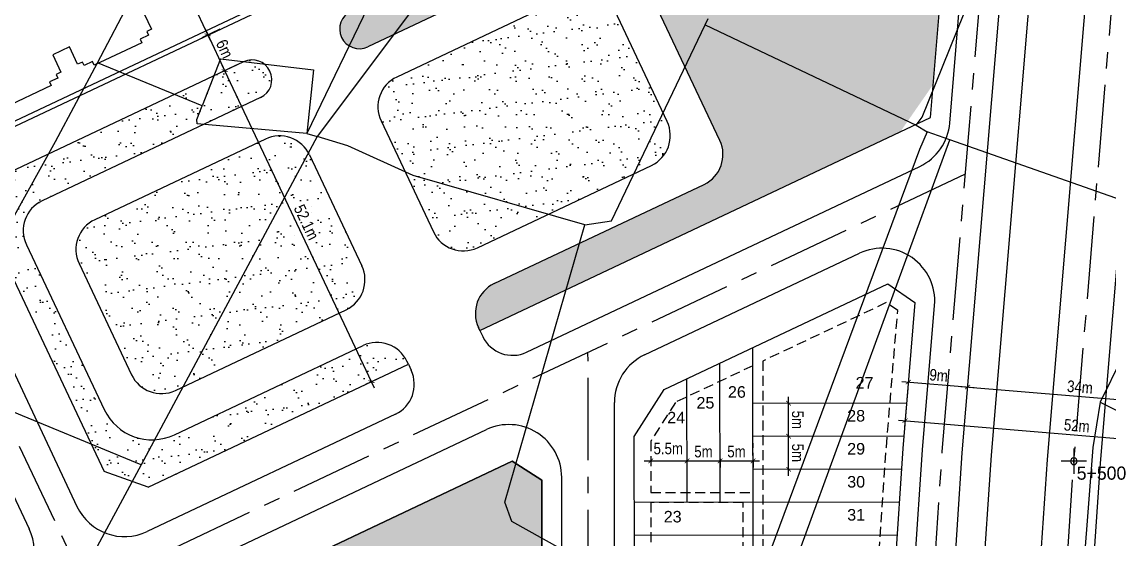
# Model space of a CAD drawing. Extents: x 597165 to 598689, y 1181586 to 1183364.
# Drawn here: x 597962.8 to 598127.6, y 1182695.9 to 1182774.3 of the extents above; entities that cross this region are included whole.
import ezdxf
from ezdxf.enums import TextEntityAlignment as Align

# ---------------------------------------------------------------- set-up
doc = ezdxf.new("R2010")
doc.units = 0
doc.header["$MEASUREMENT"] = 0
doc.linetypes.add('CENTER', pattern=[2, 1.25, -0.25, 0.25, -0.25])
doc.linetypes.add('DASHED', pattern=[0.75, 0.5, -0.25])
doc.layers.get('0').update_dxf_attribs({"linetype": 'CONTINUOUS'})
doc.layers.get('DEFPOINTS').update_dxf_attribs({"color": 8, "linetype": 'CONTINUOUS'})
for name, color, linetype in [('CGXD', 3, 'CONTINUOUS'), ('DIM-T', 7, 'CONTINUOUS'), ('GT-QLO50-L', 4, 'CONTINUOUS'), ('GT-QLO50-LYTRINH', 7, 'CONTINUOUS'), ('GT-QLO50-TIM', 2, 'CONTINUOUS'), ('HA-CAY-XANH-KO', 3, 'CONTINUOUS'), ('NEN-HT', 8, 'CONTINUOUS'), ('NET-04', 4, 'CONTINUOUS'), ('NET-LE-CO', 3, 'CONTINUOUS'), ('NET-LENGOAI', 4, 'CONTINUOUS'), ('NET-LETRONG', 5, 'CONTINUOUS'), ('NET-PLO', 2, 'CONTINUOUS'), ('NET-TIM', 2, 'CENTER'), ('TEXT-SOLO', 7, 'CONTINUOUS')]:
    doc.layers.add(name, color=color, linetype=linetype)
doc.styles.add('AVO', font='VHELVEN.TTF')
doc.styles.add('TOA-DO-TIM', font='VAVON.TTF')
doc.styles.add('VHEL-C-R', font='VHELVCN.TTF')
doc.dimstyles.new('TL1000', dxfattribs={"dimscale": 0, "dimtxt": 2, "dimasz": 0.7, "dimexe": 1, "dimexo": 1, "dimgap": 0.5, "dimtad": 1, "dimdec": 1, "dimzin": 12, "dimtxsty": 'VHEL-C-R', "dimblk1": 'ARCHTICK', "dimblk2": 'ARCHTICK', "dimsah": 1, "dimcen": -0.09, "dimdle": 1, "dimclrd": 256, "dimclre": 256, "dimclrt": 256, "dimazin": 3, "dimtfac": 0.005, "dimtdec": 1, "dimtix": 1, "dimtmove": 0, "dimatfit": 3, "dimtolj": 1, "dimtzin": 0})
pattern_1 = [(37.26582263, (0, 0), (-0.11023521, 3.854130278), [0, -3.04, 0, -3.4, 0, -3.25]), (7.26582263, (0, 0), (3.562592942, 5.629778284), [0, -1.64, 0, -2.74, 0, -1.05]), (327.26582263, (-2.46, 0.01), (6.228277961, -0.014137947), [0, -1, 0, -3.6, 0, -4.7]), (317.26582263, (-2.46, 0.01), (6.019377384, 1.73076346), [0, -0.5, 0, -2.36, 0, -2.7])]

# ---------------------------------------------------------------- blocks, each defined once
blk = doc.blocks.new('A$C4397129B')
at = {"layer": 'NET-04', "linetype": 'CONTINUOUS'}
for p, q in [((2.3, 20), (2.3, 19.4)), ((3.7, 20), (2.3, 20)), ((3.7, 20.6), (3.7, 20)), ((11.7, 20.6), (3.7, 20.6)), ((11.7, 20), (11.7, 20.6)), ((13.1, 20), (11.7, 20)), ((13.1, 19.4), (13.1, 20)), ((17.5, 20), (17.5, 19.4)), ((18.9, 20), (17.5, 20)), ((18.9, 20.6), (18.9, 20)), ((26.9, 20.6), (18.9, 20.6)), ((26.9, 20), (26.9, 20.6)), ((28.3, 20), (26.9, 20)), ((28.3, 19.4), (28.3, 20)), ((0, 19.4), (0, 1.2)), ((2.3, 19.4), (0, 19.4)), ((13.9, 19.4), (13.1, 19.4)), ((13.9, 16.5), (13.9, 19.4)), ((16.7, 19.4), (16.7, 16.5)), ((17.5, 19.4), (16.7, 19.4)), ((29.1, 19.4), (28.3, 19.4)), ((29.1, 14.3), (29.1, 19.4)), ((16.7, 16.5), (13.9, 16.5)), ((30.5, 14.3), (29.1, 14.3)), ((30.5, 2.7), (30.5, 14.3)), ((11.9, 2.1), (18.7, 2.1)), ((11.9, 0), (11.9, 2.1)), ((18.7, 2.1), (18.7, 0)), ((29.1, 2.7), (30.5, 2.7)), ((29.1, 1.2), (29.1, 2.7)), ((0, 1.2), (5.4, 1.2)), ((5.4, 1.2), (5.4, 0.6)), ((5.4, 0.6), (6.8, 0.6)), ((6.8, 0.6), (6.8, 0)), ((6.8, 0), (11.9, 0)), ((18.7, 0), (23.8, 0)), ((23.8, 0.6), (25.2, 0.6)), ((23.8, 0), (23.8, 0.6)), ((25.2, 1.2), (29.1, 1.2)), ((25.2, 0.6), (25.2, 1.2))]:
    blk.add_line(p, q, dxfattribs=at)
blk = doc.blocks.new('LYTRINH')
at = {"layer": 'GT-QLO50-LYTRINH'}
for p, q in [((0, 0.96), (0, -0.96)), ((0.96, 0), (-0.96, 0))]:
    blk.add_line(p, q, dxfattribs=at)
blk = doc.blocks.new('_ARCHTICK')
at = {"color": 0, "linetype": 'BYBLOCK', "const_width": 0.15}
blk.add_lwpolyline([(-0.5, -0.5), (0.5, 0.5)], dxfattribs=at)
blk = doc.blocks.new('*D1506')
at = {"linetype": 'BYBLOCK'}
blk.add_line((598096.17, 1182719.83), (598107.13, 1182718.91), dxfattribs=at)
at = {"layer": 'DEFPOINTS', "color": 0, "linetype": 'BYBLOCK'}
for p in [(598097.17, 1182719.74), (598106.14, 1182718.99), (598106.14, 1182718.99)]:
    blk.add_point(p, dxfattribs=at)
at = {"linetype": 'BYBLOCK', "xscale": 0.7, "yscale": 0.7, "zscale": 0.7}
for p, rotation in [((598097.17, 1182719.74), 175.2269195893487), ((598106.14, 1182718.99), 355.2269195893486)]:
    blk.add_blockref('_ARCHTICK', p, dxfattribs=dict(at, rotation=rotation))
at = {"linetype": 'BYBLOCK', "insert": (598101.77, 1182720.76), "char_height": 1.75, "attachment_point": 5, "rotation": 355.2269, "style": 'VHEL-C-R'}
blk.add_mtext('\\A1;9m', dxfattribs=at)
blk = doc.blocks.new('*D1505')
at = {"linetype": 'BYBLOCK'}
blk.add_line((598105.14, 1182719.08), (598141.01, 1182716.08), dxfattribs=at)
at = {"layer": 'DEFPOINTS', "color": 0, "linetype": 'BYBLOCK'}
for p in [(598106.14, 1182718.99), (598140.02, 1182716.17), (598140.02, 1182716.17)]:
    blk.add_point(p, dxfattribs=at)
at = {"linetype": 'BYBLOCK', "xscale": 0.7, "yscale": 0.7, "zscale": 0.7}
for p, rotation in [((598106.14, 1182718.99), 175.2269195893487), ((598140.02, 1182716.17), 355.2269195893486)]:
    blk.add_blockref('_ARCHTICK', p, dxfattribs=dict(at, rotation=rotation))
at = {"linetype": 'BYBLOCK', "insert": (598123.19, 1182718.97), "char_height": 1.75, "attachment_point": 5, "rotation": 355.2269, "style": 'VHEL-C-R'}
blk.add_mtext('\\A1;34m', dxfattribs=at)
blk = doc.blocks.new('*D1503')
at = {"linetype": 'BYBLOCK'}
for p, q in [((598097.08, 1182718.75), (598096.6, 1182712.91)), ((598095.68, 1182713.99), (598149.5, 1182709.49)), ((598148.9, 1182714.42), (598148.42, 1182708.58))]:
    blk.add_line(p, q, dxfattribs=at)
at = {"layer": 'DEFPOINTS', "color": 0, "linetype": 'BYBLOCK'}
for p in [(598097.17, 1182719.74), (598148.99, 1182715.42), (598148.5, 1182709.58)]:
    blk.add_point(p, dxfattribs=at)
at = {"linetype": 'BYBLOCK', "xscale": 0.7, "yscale": 0.7, "zscale": 0.7}
for p, rotation in [((598096.68, 1182713.9), 175.2269195895439), ((598148.5, 1182709.58), 355.2269195895439)]:
    blk.add_blockref('_ARCHTICK', p, dxfattribs=dict(at, rotation=rotation))
at = {"linetype": 'BYBLOCK', "insert": (598122.71, 1182713.13), "char_height": 1.75, "attachment_point": 5, "rotation": 355.2269, "style": 'VHEL-C-R'}
blk.add_mtext('\\A1;52m', dxfattribs=at)
blk = doc.blocks.new('*D1391')
at = {"linetype": 'BYBLOCK'}
blk.add_line((598057.13, 1182707.8), (598064.63, 1182707.8), dxfattribs=at)
at = {"layer": 'DEFPOINTS', "color": 0, "linetype": 'BYBLOCK'}
for p in [(598058.13, 1182707.8), (598063.63, 1182707.8), (598063.63, 1182707.8)]:
    blk.add_point(p, dxfattribs=at)
at = {"linetype": 'BYBLOCK', "xscale": 0.7, "yscale": 0.7, "zscale": 0.7}
for p, rotation in [((598058.13, 1182707.8), 180.0463131859368), ((598063.63, 1182707.8), 0.04631318593680239)]:
    blk.add_blockref('_ARCHTICK', p, dxfattribs=dict(at, rotation=rotation))
at = {"linetype": 'BYBLOCK', "insert": (598060.78, 1182709.67), "char_height": 1.75, "attachment_point": 5, "rotation": 0.0463, "style": 'VHEL-C-R'}
blk.add_mtext('\\A1;5.5m', dxfattribs=at)
blk = doc.blocks.new('*D1390')
at = {"linetype": 'BYBLOCK'}
for p, q in [((598062.63, 1182707.8), (598069.63, 1182707.81)), ((598068.63, 1182708.13), (598068.63, 1182706.81))]:
    blk.add_line(p, q, dxfattribs=at)
at = {"layer": 'DEFPOINTS', "color": 0, "linetype": 'BYBLOCK'}
for p in [(598068.63, 1182709.13), (598063.63, 1182707.8), (598068.63, 1182707.81)]:
    blk.add_point(p, dxfattribs=at)
at = {"linetype": 'BYBLOCK', "xscale": 0.7, "yscale": 0.7, "zscale": 0.7}
for p, rotation in [((598063.63, 1182707.8), 180.0463131859368), ((598068.63, 1182707.81), 0.04631318593680239)]:
    blk.add_blockref('_ARCHTICK', p, dxfattribs=dict(at, rotation=rotation))
at = {"linetype": 'BYBLOCK', "insert": (598066.12, 1182709.2), "char_height": 1.75, "attachment_point": 5, "rotation": 0.0463, "style": 'VHEL-C-R'}
blk.add_mtext('\\A1;5m', dxfattribs=at)
blk = doc.blocks.new('*D1389')
at = {"linetype": 'BYBLOCK'}
for p, q in [((598067.63, 1182707.81), (598074.63, 1182707.81)), ((598068.63, 1182708.13), (598068.63, 1182706.81)), ((598073.63, 1182707.66), (598073.63, 1182706.81))]:
    blk.add_line(p, q, dxfattribs=at)
at = {"layer": 'DEFPOINTS', "color": 0, "linetype": 'BYBLOCK'}
for p in [(598068.63, 1182709.13), (598073.63, 1182708.66), (598073.63, 1182707.81)]:
    blk.add_point(p, dxfattribs=at)
at = {"linetype": 'BYBLOCK', "xscale": 0.7, "yscale": 0.7, "zscale": 0.7}
for p, rotation in [((598068.63, 1182707.81), 180.0463131859368), ((598073.63, 1182707.81), 0.04631318593680239)]:
    blk.add_blockref('_ARCHTICK', p, dxfattribs=dict(at, rotation=rotation))
at = {"linetype": 'BYBLOCK', "insert": (598071.12, 1182709.2), "char_height": 1.75, "attachment_point": 5, "rotation": 0.0463, "style": 'VHEL-C-R'}
blk.add_mtext('\\A1;5m', dxfattribs=at)
blk = doc.blocks.new('*D1303')
at = {"linetype": 'BYBLOCK'}
blk.add_line((598079.02, 1182705.52), (598079.01, 1182712.52), dxfattribs=at)
at = {"layer": 'DEFPOINTS', "color": 0, "linetype": 'BYBLOCK'}
for p in [(598079.01, 1182711.52), (598079.01, 1182711.52), (598079.02, 1182706.52)]:
    blk.add_point(p, dxfattribs=at)
at = {"linetype": 'BYBLOCK', "xscale": 0.7, "yscale": 0.7, "zscale": 0.7}
for p, rotation in [((598079.01, 1182711.52), 90.04631318727085), ((598079.02, 1182706.52), 270.0463131872709)]:
    blk.add_blockref('_ARCHTICK', p, dxfattribs=dict(at, rotation=rotation))
at = {"linetype": 'BYBLOCK', "insert": (598080.41, 1182709.02), "char_height": 1.75, "attachment_point": 5, "rotation": 270.0463, "style": 'VHEL-C-R'}
blk.add_mtext('\\A1;5m', dxfattribs=at)
blk = doc.blocks.new('*D1302')
at = {"linetype": 'BYBLOCK'}
blk.add_line((598079.01, 1182710.52), (598079.01, 1182717.52), dxfattribs=at)
at = {"layer": 'DEFPOINTS', "color": 0, "linetype": 'BYBLOCK'}
for p in [(598079.01, 1182716.52), (598079.01, 1182716.52), (598079.01, 1182711.52)]:
    blk.add_point(p, dxfattribs=at)
at = {"linetype": 'BYBLOCK', "xscale": 0.7, "yscale": 0.7, "zscale": 0.7}
for p, rotation in [((598079.01, 1182716.52), 90.04631318727085), ((598079.01, 1182711.52), 270.0463131872709)]:
    blk.add_blockref('_ARCHTICK', p, dxfattribs=dict(at, rotation=rotation))
at = {"linetype": 'BYBLOCK', "insert": (598080.4, 1182714.02), "char_height": 1.75, "attachment_point": 5, "rotation": 270.0463, "style": 'VHEL-C-R'}
blk.add_mtext('\\A1;5m', dxfattribs=at)
blk = doc.blocks.new('*D1059')
at = {"linetype": 'BYBLOCK'}
for p, q in [((597958.71, 1182845.34), (597956, 1182844.06)), ((597956.48, 1182845.39), (597991.41, 1182771.43)), ((597992.79, 1182773.19), (597990.08, 1182771.9))]:
    blk.add_line(p, q, dxfattribs=at)
at = {"layer": 'DEFPOINTS', "color": 0, "linetype": 'BYBLOCK'}
for p in [(597959.62, 1182845.77), (597993.7, 1182773.61), (597990.98, 1182772.33)]:
    blk.add_point(p, dxfattribs=at)
at = {"linetype": 'BYBLOCK', "xscale": 0.7, "yscale": 0.7, "zscale": 0.7}
for p, rotation in [((597956.9, 1182844.49), 115.2825172540889), ((597990.98, 1182772.33), 295.282517254089)]:
    blk.add_blockref('_ARCHTICK', p, dxfattribs=dict(at, rotation=rotation))
at = {"linetype": 'BYBLOCK', "insert": (597975.2, 1182809), "char_height": 1.75, "attachment_point": 5, "rotation": 295.2825, "style": 'VHEL-C-R'}
blk.add_mtext('\\A1;79.8m', dxfattribs=at)
blk = doc.blocks.new('*D1058')
at = {"linetype": 'BYBLOCK'}
for p, q in [((597992.79, 1182773.19), (597990.08, 1182771.9)), ((597990.56, 1182773.24), (597993.97, 1182766)), ((597995.3, 1182767.74), (597992.64, 1182766.48))]:
    blk.add_line(p, q, dxfattribs=at)
at = {"layer": 'DEFPOINTS', "color": 0, "linetype": 'BYBLOCK'}
for p in [(597993.7, 1182773.61), (597996.21, 1182768.16), (597993.55, 1182766.91)]:
    blk.add_point(p, dxfattribs=at)
at = {"linetype": 'BYBLOCK', "xscale": 0.7, "yscale": 0.7, "zscale": 0.7}
for p, rotation in [((597990.98, 1182772.33), 115.2825172541275), ((597993.55, 1182766.91), 295.2825172541275)]:
    blk.add_blockref('_ARCHTICK', p, dxfattribs=dict(at, rotation=rotation))
at = {"linetype": 'BYBLOCK', "insert": (597993.53, 1182770.21), "char_height": 1.75, "attachment_point": 5, "rotation": 295.2825, "style": 'VHEL-C-R'}
blk.add_mtext('\\A1;6m', dxfattribs=at)
blk = doc.blocks.new('*D1057')
at = {"linetype": 'BYBLOCK'}
for p, q in [((597995.3, 1182767.74), (597992.64, 1182766.48)), ((597993.12, 1182767.81), (598016.22, 1182718.89)), ((598017.61, 1182720.65), (598014.89, 1182719.37))]:
    blk.add_line(p, q, dxfattribs=at)
at = {"layer": 'DEFPOINTS', "color": 0, "linetype": 'BYBLOCK'}
for p in [(597996.21, 1182768.16), (598018.51, 1182721.08), (598015.8, 1182719.8)]:
    blk.add_point(p, dxfattribs=at)
at = {"linetype": 'BYBLOCK', "xscale": 0.7, "yscale": 0.7, "zscale": 0.7}
for p, rotation in [((597993.55, 1182766.91), 115.2825172541275), ((598015.8, 1182719.8), 295.2825172541275)]:
    blk.add_blockref('_ARCHTICK', p, dxfattribs=dict(at, rotation=rotation))
at = {"linetype": 'BYBLOCK', "insert": (598005.93, 1182743.95), "char_height": 1.75, "attachment_point": 5, "rotation": 295.2825, "style": 'VHEL-C-R'}
blk.add_mtext('\\A1;52.1m', dxfattribs=at)

msp = doc.modelspace()

# ---------------------------------------------------------------- hatches: boundary and pattern name
at = {"layer": 'HA-CAY-XANH-KO'}
h = msp.add_hatch(dxfattribs=at)
h.set_pattern_fill('AR-SAND', color=256, scale=2, angle=359.765823, style=0)
h.set_pattern_definition(pattern_1)
h.paths.add_polyline_path([(598099.6978, 1182822.5732), (598097.3121, 1182815.9168), (598012.6916, 1182775.9484, 0.65559822), (598012.8625, 1182770.4488, 0.09506722), (598013.9729, 1182770.2358, 0.11076484), (598015.2541, 1182770.5231), (598048.8721, 1182786.4017, -0.41421356), (598055.5286, 1182784.0161), (598068.5973, 1182756.3472, -0.41421356), (598066.2116, 1182749.6907), (598034.4021, 1182734.6662, 0.41421356), (598032.0164, 1182728.0098), (598032.2299, 1182727.5577), (598095.9591, 1182757.6585), (598100.907, 1182764.7757), (598104.2983, 1182804.3567), (598108.4638, 1182852.2469), (598108.7731, 1182855.58), (598093.1278, 1182848.1904, 0.41421356), (598090.7422, 1182841.5339)])
h = msp.add_hatch(dxfattribs=at)
h.set_pattern_fill('AR-SAND', color=256, scale=2, angle=359.765823, style=0)
h.set_pattern_definition(pattern_1)
h.paths.add_polyline_path([(598019.625, 1182765.952, 0.41421356), (598017.2394, 1182759.2955), (598025.1831, 1182742.4772, 0.41421356), (598031.8396, 1182740.0915), (598058.2239, 1182752.5535, 0.41421356), (598060.6095, 1182759.21), (598052.6658, 1182776.0283, 0.41421356), (598046.0093, 1182778.414)])
h = msp.add_hatch(dxfattribs=at)
h.set_pattern_fill('AR-SAND', color=256, scale=2, angle=359.765823, style=0)
h.set_pattern_definition(pattern_1)
h.paths.add_polyline_path([(597998.9783, 1182762.8357, 1), (597996.4158, 1182768.2609), (597955.1699, 1182748.7795), (597975.2854, 1182706.191), (597981.9419, 1182703.8054), (598021.3794, 1182722.4327), (598021.1658, 1182722.8848, 0.41421356), (598014.5094, 1182725.2704), (597985.9224, 1182711.7681, -0.41421356), (597975.2721, 1182715.5852), (597963.4846, 1182740.5414, -0.41421356), (597965.8703, 1182747.1979)])
h = msp.add_hatch(dxfattribs=at)
h.set_pattern_fill('AR-SAND', color=256, scale=2, angle=359.765823, style=0)
h.set_pattern_definition(pattern_1)
h.paths.add_polyline_path([(597973.858, 1182744.3351, 0.41421356), (597971.4724, 1182737.6787), (597979.4161, 1182720.8603, 0.41421356), (597986.0726, 1182718.4746), (598011.9469, 1182730.6957, 0.41421356), (598014.3325, 1182737.3522), (598006.3888, 1182754.1706, 0.00559617), (598006.3399, 1182754.2712, 0.40767241), (597999.7323, 1182756.5562)])
h = msp.add_hatch(dxfattribs=at)
h.set_pattern_fill('AR-SAND', color=256, scale=2, angle=359.765823, style=0)
h.set_pattern_definition([(242.5483, (597971.2955, 1182505.2794), (1.745706, -3.437875), [0, -3.04, 0, -3.4, 0, -3.25]), (212.5483, (597971.2955, 1182505.2794), (-0.81697, -6.61204), [0, -1.64, 0, -2.74, 0, -1.05]), (172.5483, (597973.524, 1182506.321), (-5.63773, -2.6472), [0, -1, 0, -3.6, 0, -4.7]), (162.5483, (597973.524, 1182506.321), (-4.70362, -4.13575), [0, -0.5, 0, -2.36, 0, -2.7])])
edge = h.paths.add_edge_path()
edge.add_line((598027.0889, 1182554.3668), (598041.7501, 1182554.3668))
edge.add_line((598041.7501, 1182554.3668), (598041.7176, 1182594.6615))
edge.add_spline(control_points=[(598041.7176, 1182594.6615), (598031.6187, 1182598.3716), (598016.3497, 1182603.9811), (598014.0584, 1182617.4893), (598014.0262, 1182622.5159)], knot_values=[0, 0, 0, 0, 28.61572279, 43.26568924, 43.26568924, 43.26568924, 43.26568924], degree=3, periodic=0)
edge.add_spline(control_points=[(598014.0262, 1182622.5159), (598012.5102, 1182623.9719), (598011.9415, 1182624.1879), (598010.2322, 1182624.8436), (598009.0883, 1182625.2909), (598005.9975, 1182626.5724), (598004.0711, 1182627.4499), (598000.7285, 1182629.3285), (597999.2788, 1182630.2862), (597997.2512, 1182632.0062), (597996.5816, 1182632.6528), (597995.4738, 1182633.9089), (597995.0214, 1182634.494), (597994.1992, 1182635.7042), (597993.8276, 1182636.331), (597992.8245, 1182638.2634), (597992.3049, 1182639.6201), (597991.5129, 1182642.4202), (597991.2399, 1182643.8642), (597990.71, 1182648.3238), (597990.754, 1182651.4319), (597991.315, 1182657.7133), (597991.8346, 1182660.8878), (597992.8426, 1182665.8907), (597993.2645, 1182667.761), (597994.3758, 1182672.4301), (597995.0685, 1182675.1396), (597996.4585, 1182680.3739), (597997.1584, 1182682.8978), (597998.2822, 1182686.8645), (597998.7053, 1182688.3383), (597999.1282, 1182689.8042)], knot_values=[0, 0, 0, 0, 1.6670635, 1.6670635, 5.00119051, 5.00119051, 10.75884403, 10.75884403, 15.56934227, 15.56934227, 18.14480522, 18.14480522, 20.18082468, 20.18082468, 22.21684414, 22.21684414, 26.28888305, 26.28888305, 30.36092197, 30.36092197, 38.61424493, 38.61424493, 46.86756789, 46.86756789, 51.90235712, 51.90235712, 59.78803468, 59.78803468, 67.67371224, 67.67371224, 72.42606162, 72.42606162, 72.42606162, 72.42606162], degree=3, periodic=0)
edge.add_line((597999.1282, 1182689.8042), (597969.6866, 1182675.8982))
edge.add_line((597969.6866, 1182675.8982), (598027.0889, 1182554.3668))
edge = h.paths.add_edge_path()
edge.add_spline(control_points=[(598002.7446, 1182691.5123), (598000.8375, 1182684.9195), (597995.7929, 1182667.4808), (597989.6653, 1182635.8594), (598007.8918, 1182628.9355), (598014.1411, 1182626.5615)], knot_values=[0, 0, 0, 0, 21.45874918, 56.76013353, 75.17928825, 75.17928825, 75.17928825, 75.17928825], degree=3, periodic=0)
edge.add_spline(control_points=[(598014.1411, 1182626.5615), (598014.3672, 1182630.4151), (598014.8906, 1182634.4497), (598015.4139, 1182638.4844)], knot_values=[47.11301822, 47.11301822, 47.11301822, 47.11301822, 57.9015189, 57.9015189, 57.9015189, 57.9015189], degree=3, periodic=0)
edge.add_arc((598014.5715, 1182653.1093), 14.6492, 61.415946, 273.296744, ccw=False)
edge.add_spline(control_points=[(598021.5803, 1182665.973), (598022.3051, 1182669.0441), (598024.0065, 1182676.2537), (598033.2648, 1182681.7911), (598039.1984, 1182685.3261), (598041.6431, 1182686.7826)], knot_values=[0, 0, 0, 0, 9.14998087, 21.47946696, 30.11910038, 30.11910038, 30.11910038, 30.11910038], degree=3, periodic=0)
edge.add_line((598041.6431, 1182686.7826), (598041.6285, 1182704.8762))
edge.add_line((598041.6285, 1182704.8762), (598037.1034, 1182707.7408))
edge.add_line((598037.1034, 1182707.7408), (598002.7446, 1182691.5123))
edge = h.paths.add_edge_path(flags=17)
edge.add_spline(control_points=[(598018.6899, 1182639.051), (598018.0702, 1182635.6408), (598017.7549, 1182633.2072), (598017.2212, 1182628.081), (598017.0288, 1182625.4128), (598017.0216, 1182620.4243), (598017.2086, 1182618.1064), (598017.8811, 1182614.9599), (598018.1821, 1182613.946), (598018.7462, 1182612.5368), (598018.9529, 1182612.0855), (598019.406, 1182611.2187), (598019.6512, 1182610.8054), (598020.2701, 1182609.8826), (598020.6602, 1182609.3792), (598021.7589, 1182608.1321), (598022.5259, 1182607.4068), (598025.0494, 1182605.3638), (598027.0638, 1182604.1272), (598031.5818, 1182601.8301), (598034.0823, 1182600.7691), (598038.013, 1182599.2339), (598039.3532, 1182598.7313), (598041.0434, 1182598.1061), (598041.3788, 1182597.9824), (598041.715, 1182597.8587)], knot_values=[0.98130455, 0.98130455, 0.98130455, 0.98130455, 7.55296265, 7.55296265, 15.22267324, 15.22267324, 22.89238384, 22.89238384, 26.92722956, 26.92722956, 28.94465242, 28.94465242, 30.96207528, 30.96207528, 33.55938047, 33.55938047, 37.57079958, 37.57079958, 45.32062644, 45.32062644, 53.0704533, 53.0704533, 56.94536674, 56.94536674, 57.9015189, 57.9015189, 57.9015189, 57.9015189], degree=3, periodic=0)
edge.add_line((598041.715, 1182597.8587), (598041.6457, 1182683.5607))
edge.add_spline(control_points=[(598041.6457, 1182683.5607), (598039.0241, 1182681.6175), (598034.3336, 1182678.141), (598026.3074, 1182673.0561), (598025.109, 1182667.1511), (598024.4538, 1182663.9231)], knot_values=[0, 0, 0, 0, 9.89927988, 17.71113154, 27.13122669, 27.13122669, 27.13122669, 27.13122669], degree=3, periodic=0)
edge.add_arc((598014.5715, 1182653.1093), 14.6492, -73.67185, 47.576944, ccw=False)
h.paths.add_polyline_path([(598024.2006, 1182657.6574, 1), (598004.9423, 1182648.5612, 1)], flags=17)

# ---------------------------------------------------------------- linework, layer by layer
at = {"layer": 'CGXD', "linetype": 'DASHED', "ltscale": 3}
for points in [[(598075.2246, 1182586.0158), (598085.7653, 1182586.0243), (598089.3499, 1182589.5787), (598089.4939, 1182608.195), (598089.8633, 1182628.4944), (598090.2786, 1182643.4496), (598090.4659, 1182648.9249), (598090.5815, 1182651.6368), (598091.3281, 1182669.1489), (598091.6354, 1182675.1443), (598092.4673, 1182689.5593), (598093.8351, 1182709.8789), (598095.5627, 1182730.5688), (598093.831, 1182731.7699), (598075.1139, 1182722.9293), (598075.2246, 1182586.0158)], [(598073.6145, 1182722.2211), (598061.8642, 1182716.6711), (598058.1237, 1182710.7624), (598058.13, 1182703.002), (598073.63, 1182703.0146)], [(598072.1312, 1182701.5133), (598058.1312, 1182701.502), (598058.1716, 1182651.502), (598058.2217, 1182589.5376), (598061.7601, 1182586.0049), (598072.2246, 1182586.0134)]]:
    msp.add_lwpolyline(points, close=True, dxfattribs=at)
at = {"layer": 'GT-QLO50-L'}
for points in [[(598116.7655, 1182676.6783, -0.41421356), (598116.2952, 1182677.2062), (598116.9199, 1182688.0308), (598118.2666, 1182708.0367), (598126.5917, 1182807.7394), (598135.8364, 1182907.4154), (598138.0864, 1182923.8226, -0.41421356), (598140.3396, 1182925.5324), (598140.3396, 1182925.5324, -0.41421356), (598142.0493, 1182923.2792), (598139.8112, 1182906.9588), (598136.1246, 1182867.2105, 0.01366886), (598136.1175, 1182867.1014), (598135.1593, 1182841.7713), (598135.3244, 1182828.9063), (598135.2749, 1182825.5569), (598134.8579, 1182810.2401), (598134.5609, 1182807.0372), (598126.2442, 1182707.4352), (598124.9044, 1182687.5316), (598124.2819, 1182676.7453, -0.41421356), (598123.7539, 1182676.2749), (598116.7655, 1182676.6783)], [(598113.6417, 1182808.8806), (598105.3029, 1182709.0142), (598103.9451, 1182688.8418), (598103.1184, 1182674.5187), (598102.8156, 1182668.6096), (598101.9575, 1182648.4834), (598101.7731, 1182643.0934), (598101.3604, 1182628.2302), (598100.993, 1182608.039), (598100.8468, 1182592.2808, 0.41421356), (598103.0759, 1182590.0101), (598103.0759, 1182590.0101, 0.41421356), (598105.3466, 1182592.2391), (598105.4926, 1182607.9772), (598105.8592, 1182628.1268), (598106.271, 1182642.9541), (598106.4542, 1182648.3106), (598107.3107, 1182668.3986), (598107.6118, 1182674.2739), (598108.4364, 1182688.5611), (598109.7903, 1182708.6758), (598118.1244, 1182808.4856)]]:
    msp.add_lwpolyline(points, format="xyb", dxfattribs=at)
at = {"layer": 'GT-QLO50-LYTRINH'}
msp.add_lwpolyline([(598121.76, 1182707.74, 1), (598122.76, 1182707.74, 1)], format="xyb", close=True, dxfattribs=at)
at = {"layer": 'GT-QLO50-TIM', "linetype": 'CENTER', "ltscale": 10, "flags": 128}
msp.add_lwpolyline([(598118.1495, 1182092.552), (598118.1357, 1182107.8441), (598118.0637, 1182187.8441), (598118.0276, 1182227.8441), (598118.0096, 1182247.8441), (598117.9916, 1182267.8441), (598117.9736, 1182287.8441), (598117.9556, 1182307.8066), (598117.9375, 1182327.8441), (598117.9195, 1182347.844), (598117.9015, 1182367.844), (598117.8835, 1182387.844), (598117.8628, 1182407.7691), (598117.8475, 1182427.844), (598117.8294, 1182447.844), (598117.8114, 1182467.844), (598117.7727, 1182507.8066), (598117.7574, 1182527.844), (598117.7441, 1182542.574), (598117.7554, 1182547.844), (598117.7393, 1182567.844), (598117.8064, 1182587.8438), (598117.9915, 1182607.8055), (598118.3561, 1182627.8395), (598118.7651, 1182642.5669), (598118.9451, 1182647.8307), (598119.797, 1182667.8124), (598120.0933, 1182673.5939), (598120.9121, 1182687.7812), (598122.2554, 1182707.7359), (598130.5763, 1182807.3883), (598139.8112, 1182906.9588), (598153.3963, 1183006.021)], dxfattribs=at)
at = {"layer": 'HA-CAY-XANH-KO'}
for p, q in [((598048.8721, 1182786.4017), (598015.2541, 1182770.5231)), ((598068.5973, 1182756.3472), (598055.5286, 1182784.0161)), ((598046.0093, 1182778.414), (598019.625, 1182765.952)), ((598060.6095, 1182759.21), (598052.6658, 1182776.0283)), ((597996.4158, 1182768.2609), (597955.1699, 1182748.7795)), ((597998.9783, 1182762.8357), (597965.8703, 1182747.1979)), ((598017.2394, 1182759.2955), (598025.1831, 1182742.4772)), ((597999.7323, 1182756.5562), (597973.858, 1182744.3351)), ((598006.3888, 1182754.1706), (598014.3325, 1182737.3522)), ((598031.8396, 1182740.0915), (598058.2239, 1182752.5535)), ((598034.4021, 1182734.6662), (598066.2116, 1182749.6907)), ((597963.4846, 1182740.5414), (597975.2721, 1182715.5852)), ((597971.4724, 1182737.6787), (597979.4161, 1182720.8603)), ((597986.0726, 1182718.4746), (598011.9469, 1182730.6957)), ((597985.9224, 1182711.7681), (598014.5094, 1182725.2704))]:
    msp.add_line(p, q, dxfattribs=at)
for centre, radius, start, end in [((598013.9729, 1182773.2358), 3, 115.282517, 295.282517), ((597997.697, 1182765.5483), 3, 295.282517, 115.282517), ((598021.7604, 1182761.4309), 5, 115.282517, 205.282517), ((598056.0885, 1182757.0745), 5, 295.282517, 25.282517), ((598001.8677, 1182752.0351), 5, 25.282517, 115.282517), ((598064.0762, 1182754.2118), 5, 295.282517, 25.282517), ((597968.0057, 1182742.6769), 5, 115.282517, 205.282517), ((597975.9934, 1182739.8141), 5, 115.282517, 205.282517), ((598029.7042, 1182744.6126), 5, 205.282517, 295.282517), ((598009.8115, 1182735.2168), 5, 295.282517, 25.282517), ((598036.5375, 1182730.1452), 5, 115.282517, 205.282517), ((598016.6448, 1182720.7494), 5, 25.282517, 115.282517), ((597983.9372, 1182722.9957), 5, 205.282517, 295.282517), ((597982.5058, 1182719.0018), 8, 205.282517, 295.282517)]:
    msp.add_arc(centre, radius, start, end, dxfattribs=at)
at = {"layer": 'NEN-HT', "linetype": 'CONTINUOUS'}
for p, q in [((597974.25, 1182768.11), (597995.21, 1182808.11)), ((598099.28, 1182759.88), (598118.92, 1182808.52)), ((598022.67, 1182792.03), (598005.98, 1182757.37)), ((598028.02, 1182784.18), (598007.58, 1182756.95)), ((598066.36, 1182773.86), (598066.81, 1182774.79)), ((598052.19, 1182744.17), (598066.36, 1182773.86)), ((598066.36, 1182773.86), (598098.35, 1182758.66)), ((597967.9, 1182756.17), (597974.25, 1182768.11)), ((597990.12, 1182761.57), (597974.25, 1182768.11)), ((597992.9, 1182768.69), (597990.12, 1182761.57)), ((597992.9, 1182768.69), (598007.02, 1182767.03)), ((598007.02, 1182767.03), (598005.98, 1182757.37)), ((597989.3, 1182759.5), (597990.12, 1182761.57)), ((597989.39, 1182758.84), (597989.3, 1182759.5)), ((598098.35, 1182758.66), (598099.28, 1182759.88)), ((598005.98, 1182757.37), (597989.39, 1182758.84)), ((598098.35, 1182758.66), (598100, 1182757.64)), ((597948.15, 1182720.7), (597967.9, 1182756.17)), ((598007.58, 1182756.95), (597980.89, 1182707.2)), ((598005.98, 1182757.37), (598007.58, 1182756.95)), ((598012.22, 1182755.54), (598007.58, 1182756.95)), ((598077.84, 1182686.49), (598103.48, 1182756.42)), ((598100, 1182757.64), (598098.84, 1182754.96)), ((598103.48, 1182756.42), (598100, 1182757.64)), ((598142.19, 1182742.8), (598103.48, 1182756.42)), ((598022.1, 1182751.04), (598012.22, 1182755.54)), ((598098.84, 1182754.96), (598073.61, 1182687.09)), ((598048.15, 1182743.56), (598022.1, 1182751.04)), ((598035.99, 1182701.54), (598048.15, 1182743.56)), ((598048.15, 1182743.56), (598052.19, 1182744.17)), ((598129.51, 1182723.34), (598126.26, 1182716.68)), ((597980.89, 1182707.2), (597948.15, 1182720.7)), ((598126.26, 1182716.68), (598125.12, 1182709.84)), ((598126.26, 1182716.68), (598145.85, 1182706.86)), ((598125.12, 1182709.84), (598122.51, 1182675.88)), ((597980.89, 1182707.2), (597954.3, 1182657.92)), ((598037.07, 1182698.64), (598035.99, 1182701.54)), ((598046.67, 1182693.25), (598037.07, 1182698.64))]:
    msp.add_line(p, q, dxfattribs=at)
at = {"layer": 'NET-04', "color": 2}
msp.add_line((597958.0326, 1182756.7672), (598095.1113, 1182821.5129), dxfattribs=at)
at = {"layer": 'NET-04'}
msp.add_line((597958.3666, 1182757.6991), (598067.2339, 1182809.1198), dxfattribs=at)
at = {"layer": 'NET-LE-CO'}
for p, q in [((598032.2299, 1182727.5577), (598032.0164, 1182728.0098)), ((598021.3794, 1182722.4327), (598021.1658, 1182722.8848))]:
    msp.add_line(p, q, dxfattribs=at)
at = {"layer": 'NET-LENGOAI', "ltscale": 20}
for p, q in [((598103.4541, 1182758.9793), (598107.6648, 1182809.4073)), ((597935.053, 1182777.3219), (597971.1414, 1182700.9158)), ((598039.3135, 1182724.2678), (598098.8985, 1182752.4113)), ((598057.2023, 1182723.8697), (598089.7578, 1182739.2464)), ((598099.3197, 1182709.4653), (598101.1468, 1182731.3471)), ((597949.814, 1182727.3383), (597963.9077, 1182697.4992)), ((598032.2299, 1182727.5577), (598032.657, 1182726.6535)), ((598021.3794, 1182722.4327), (598021.8065, 1182721.5285)), ((598052.7226, 1182588.4976), (598052.619, 1182716.6295)), ((598019.4208, 1182714.872), (597981.7917, 1182697.0989)), ((597923.5032, 1182660.7203), (598033.2115, 1182712.5382)), ((598097.9567, 1182689.2162), (598099.3197, 1182709.4653)), ((598044.7554, 1182547.8929), (598044.6281, 1182705.311))]:
    msp.add_line(p, q, dxfattribs=at)
for centre, radius, start, end in [((598095.4818, 1182759.645), 8, 295.282517, 355.22692), ((598093.1746, 1182732.0128), 8, 355.22692, 115.283367), ((598037.1781, 1182728.7889), 5, 205.282517, 295.282517), ((598060.619, 1182716.636), 8, 115.282517, 180.046313), ((598017.2854, 1182719.3931), 5, 295.282517, 25.282517), ((598036.6281, 1182705.3045), 8, 0.046313, 115.282517), ((597978.3751, 1182704.3326), 8, 205.282517, 295.282517), ((597956.674, 1182694.0826), 8, 295.282517, 25.282517)]:
    msp.add_arc(centre, radius, start, end, dxfattribs=at)
at = {"layer": 'NET-LETRONG'}
for p, q in [((598100.513, 1182759.8094), (598104.6764, 1182809.6706)), ((597937.0616, 1182787.1181), (597975.2854, 1182706.191)), ((598032.2299, 1182727.5577), (598100.513, 1182759.8094)), ((598060.1402, 1182718.6217), (598094.0692, 1182734.6472)), ((598094.0692, 1182734.6472), (598098.1742, 1182731.7999)), ((598098.1742, 1182731.7999), (598096.3281, 1182709.6909)), ((597981.9419, 1182703.8054), (598021.3794, 1182722.4327)), ((598055.6231, 1182711.4863), (598060.1402, 1182718.6217)), ((598055.6716, 1182651.5), (598055.6231, 1182711.4863)), ((598096.3281, 1182709.6909), (598094.9625, 1182689.4033)), ((597767.1429, 1182580.2319), (598037.1034, 1182707.7408)), ((598037.1034, 1182707.7408), (597767.1429, 1182580.2319)), ((598037.1034, 1182707.7408), (598041.6285, 1182704.8762)), ((598041.6285, 1182704.8762), (598037.1034, 1182707.7408)), ((597981.9419, 1182703.8054), (597975.2854, 1182706.191)), ((598041.6285, 1182704.8762), (598041.7554, 1182547.8949)), ((598041.7554, 1182547.8949), (598041.6285, 1182704.8762))]:
    msp.add_line(p, q, dxfattribs=at)
at = {"layer": 'NET-PLO'}
for p, q in [((598073.7266, 1182583.5146), (598073.6122, 1182724.9849)), ((598068.6312, 1182701.5105), (598068.6141, 1182722.6241)), ((598063.6312, 1182701.5065), (598063.6161, 1182720.2634))]:
    msp.add_line(p, q, dxfattribs=at)
for points in [[(598096.8995, 1182716.5334), (598073.6191, 1182716.5146)], [(598096.4819, 1182711.533), (598073.6231, 1182711.5146)], [(598096.1155, 1182706.5327), (598073.6272, 1182706.5146)], [(598095.779, 1182701.5325), (598055.6312, 1182701.5)], [(598095.4424, 1182696.5322), (598055.6353, 1182696.5)]]:
    msp.add_lwpolyline(points, dxfattribs=at)
at = {"layer": 'NET-TIM', "ltscale": 10}
for p, q in [((597902.6081, 1182836.6479), (597972.6495, 1182688.357)), ((598105.7686, 1182751.2325), (597973.1016, 1182688.5706)), ((598048.7554, 1182547.8902), (598048.6128, 1182724.2364))]:
    msp.add_line(p, q, dxfattribs=at)
msp.add_lwpolyline([(598097.8295, 1182447.826), (598097.8114, 1182467.826), (598097.7727, 1182507.7872), (598097.7574, 1182527.8287), (598097.7441, 1182542.5865), (598097.7554, 1182547.8574), (598097.7392, 1182567.8694), (598097.8067, 1182587.9701), (598097.9932, 1182608.0802), (598098.3611, 1182628.2991), (598098.7746, 1182643.1864), (598098.9597, 1182648.5985), (598099.8189, 1182668.7503), (598100.1229, 1182674.6819), (598100.9509, 1182689.029), (598102.3113, 1182709.2398), (598110.6533, 1182809.1439), (598119.9371, 1182909.242)], dxfattribs=at)

# ---------------------------------------------------------------- block references
at = {"layer": 'GT-QLO50-LYTRINH', "xscale": 2, "yscale": 2, "zscale": 2}
msp.add_blockref('LYTRINH', (598122.26, 1182707.74), dxfattribs=at)
at = {"layer": 'NET-04', "xscale": -1, "rotation": 205.2825172544089}
msp.add_blockref('A$C4397129B', (597947.8681, 1182778.2875), dxfattribs=at)

# ---------------------------------------------------------------- texts
at = {"layer": 'GT-QLO50-LYTRINH', "insert": (598122.6952, 1182706.9507, -0.19), "char_height": 2, "width": 14.711495, "attachment_point": 1, "style": 'TOA-DO-TIM'}
msp.add_mtext('5+500', dxfattribs=at)
at = {"layer": 'TEXT-SOLO', "color": 3, "style": 'AVO'}
for s, p in [('27', (598090.5439, 1182718.7617)), ('26', (598071.181, 1182717.3702)), ('25', (598066.4124, 1182715.7266)), ('24', (598061.981, 1182713.4842)), ('28', (598089.261, 1182713.7617)), ('29', (598089.261, 1182708.7617)), ('30', (598089.261, 1182703.7617)), ('23', (598061.4485, 1182698.4789)), ('31', (598089.261, 1182698.7617))]:
    msp.add_text(s, height=1.75, rotation=0.046313, dxfattribs=at).set_placement(p, align=Align.CENTER)

# ---------------------------------------------------------------- dimensions: what is measured, and where the dimension line sits
at = {"layer": 'DIM-T', "color": 1}
dim = msp.add_aligned_dim(p1=(597959.6159, 1182845.7686), p2=(597993.697, 1182773.6124), distance=-3, dimstyle='TL1000', override={"dimscale": 1, "dimtxt": 1.75, "dimasz": 0.7, "dimdsep": 46, "dimpost": 'm'}, dxfattribs=at)
dim.commit()
dim.dimension.update_dxf_attribs({"geometry": '*D1059', "text_midpoint": (597975.204, 1182809.0044)})
for base, p1, p2, angle, override, picture, middle in [((597993.5469, 1182766.9059), (597993.697, 1182773.6124), (597996.2082, 1182768.1629), 295.282517, {"dimscale": 1, "dimtxt": 1.75, "dimasz": 0.7, "dimdsep": 46, "dimpost": 'm'}, '*D1058', (597993.5258, 1182770.2137)), ((598015.7978, 1182719.7964), (597996.2082, 1182768.1629), (598018.5112, 1182721.0779), 295.282517, {"dimscale": 1, "dimtxt": 1.75, "dimasz": 0.7, "dimdsep": 46, "dimpost": 'm'}, '*D1057', (598005.9325, 1182743.9463)), ((598079.0073, 1182716.5189), (598079.0114, 1182711.5189), (598079.0073, 1182716.5189), 270.046313, {"dimscale": 1, "dimtxt": 1.75, "dimasz": 0.7, "dimdsep": 46, "dimpost": 'm'}, '*D1302', (598080.403, 1182714.02)), ((598079.0114, 1182711.5189), (598079.0154, 1182706.5189), (598079.0114, 1182711.5189), 270.046313, {"dimscale": 1, "dimtxt": 1.75, "dimasz": 0.7, "dimdsep": 46, "dimpost": 'm'}, '*D1303', (598080.4071, 1182709.02)), ((598068.6261, 1182707.8072), (598063.6261, 1182707.8032), (598068.6251, 1182709.1294), 180.046313, {"dimscale": 1, "dimtxt": 1.75, "dimdsep": 46, "dimpost": 'm'}, '*D1390', (598066.125, 1182709.1989)), ((598073.6261, 1182707.8113), (598068.6251, 1182709.1294), (598073.6254, 1182708.663), 180.046313, {"dimscale": 1, "dimtxt": 1.75, "dimdsep": 46, "dimpost": 'm'}, '*D1389', (598071.125, 1182709.2029))]:
    dim = msp.add_linear_dim(base=base, p1=p1, p2=p2, angle=angle, dimstyle='TL1000', override=override, dxfattribs=at)
    dim.commit()
    dim.dimension.update_dxf_attribs({"geometry": picture, "text_midpoint": middle})
at = {"layer": 'DIM-T', "color": 0}
for p2, distance, picture, middle in [((598106.1363, 1182718.9942), 0, '*D1506', (598101.7678, 1182720.7575)), ((598148.9871, 1182715.4162), -5.8604, '*D1503', (598122.7056, 1182713.1284))]:
    dim = msp.add_aligned_dim(p1=(598097.1675, 1182719.7431), p2=p2, distance=distance, dimstyle='TL1000', override={"dimscale": 1, "dimtxt": 1.75, "dimpost": 'm'}, dxfattribs=at)
    dim.commit()
    dim.dimension.update_dxf_attribs({"geometry": picture, "text_midpoint": middle})
dim = msp.add_linear_dim(base=(598140.0184, 1182716.1651), p1=(598106.1363, 1182718.9942), p2=(598140.0184, 1182716.1651), angle=175.22692, dimstyle='TL1000', override={"dimscale": 1, "dimtxt": 1.75, "dimpost": 'm'}, dxfattribs=at)
dim.commit()
dim.dimension.update_dxf_attribs({"geometry": '*D1505', "text_midpoint": (598123.1933, 1182718.9685)})
at = {"layer": 'DIM-T', "color": 1}
dim = msp.add_linear_dim(base=(598063.6261, 1182707.8032), p1=(598058.1261, 1182707.7987), p2=(598063.6261, 1182707.8032), angle=180.046313, dimstyle='TL1000', override={"dimscale": 1, "dimtxt": 1.75, "dimdsep": 46, "dimpost": 'm'}, dxfattribs=at)
dim.commit()
dim.dimension.update_dxf_attribs({"geometry": '*D1391', "text_midpoint": (598060.7777, 1182709.6734), "dimtype": 160})

doc.saveas('drawing.dxf')
